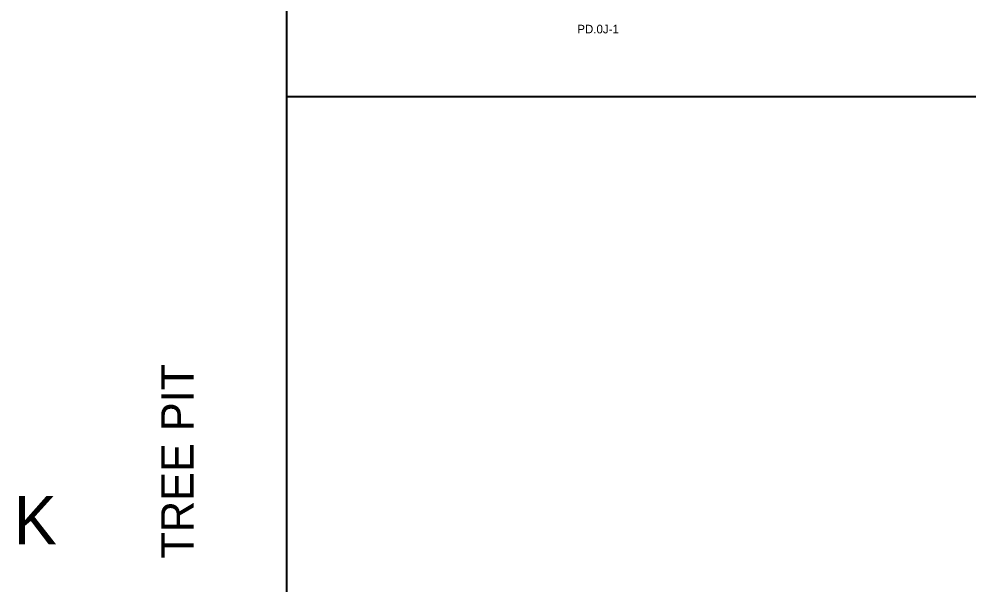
# Model space of a CAD drawing. Header units: metres. Extents: x -325 to 301, y -147 to 149.
# Drawn here: x 9.13 to 20.14, y 17.8 to 24.35 of the extents above; entities that cross this region are included whole.
import ezdxf

# ---------------------------------------------------------------- set-up
doc = ezdxf.new("R2010")
doc.units = ezdxf.units.M
doc.layers.add('-aux', color=50, linetype='Continuous', plot=False)
doc.layers.add('EIT_0 Llegenda', color=7, linetype='Continuous')
doc.styles.add('x-llegenda materials$0$ENGRAVERS', font='TT0586M.TTF')

msp = doc.modelspace()

# ---------------------------------------------------------------- linework, layer by layer
at = {"layer": '-aux'}
for points in [[(12.234, 3.457), (12.234, 133.457)], [(12.234, 23.457), (142.234, 23.457)]]:
    msp.add_lwpolyline(points, dxfattribs=at)

# ---------------------------------------------------------------- texts
at = {"layer": '-aux', "insert": (15.601, 24.288), "char_height": 0.1, "width": 19.2101, "attachment_point": 1, "style": 'x-llegenda materials$0$ENGRAVERS'}
msp.add_mtext('PD.0J-1', dxfattribs=at)
at = {"layer": 'EIT_0 Llegenda', "insert": (10.776, 20.353), "char_height": 0.375, "width": 19.2101, "attachment_point": 3, "rotation": 90, "style": 'x-llegenda materials$0$ENGRAVERS'}
msp.add_mtext('TREE PIT', dxfattribs=at)
at = {"layer": 'EIT_0 Llegenda', "insert": (9.065, 18.822), "char_height": 0.562, "width": 28.81515, "attachment_point": 1, "style": 'x-llegenda materials$0$ENGRAVERS'}
msp.add_mtext('K', dxfattribs=at)

doc.saveas('drawing.dxf')
